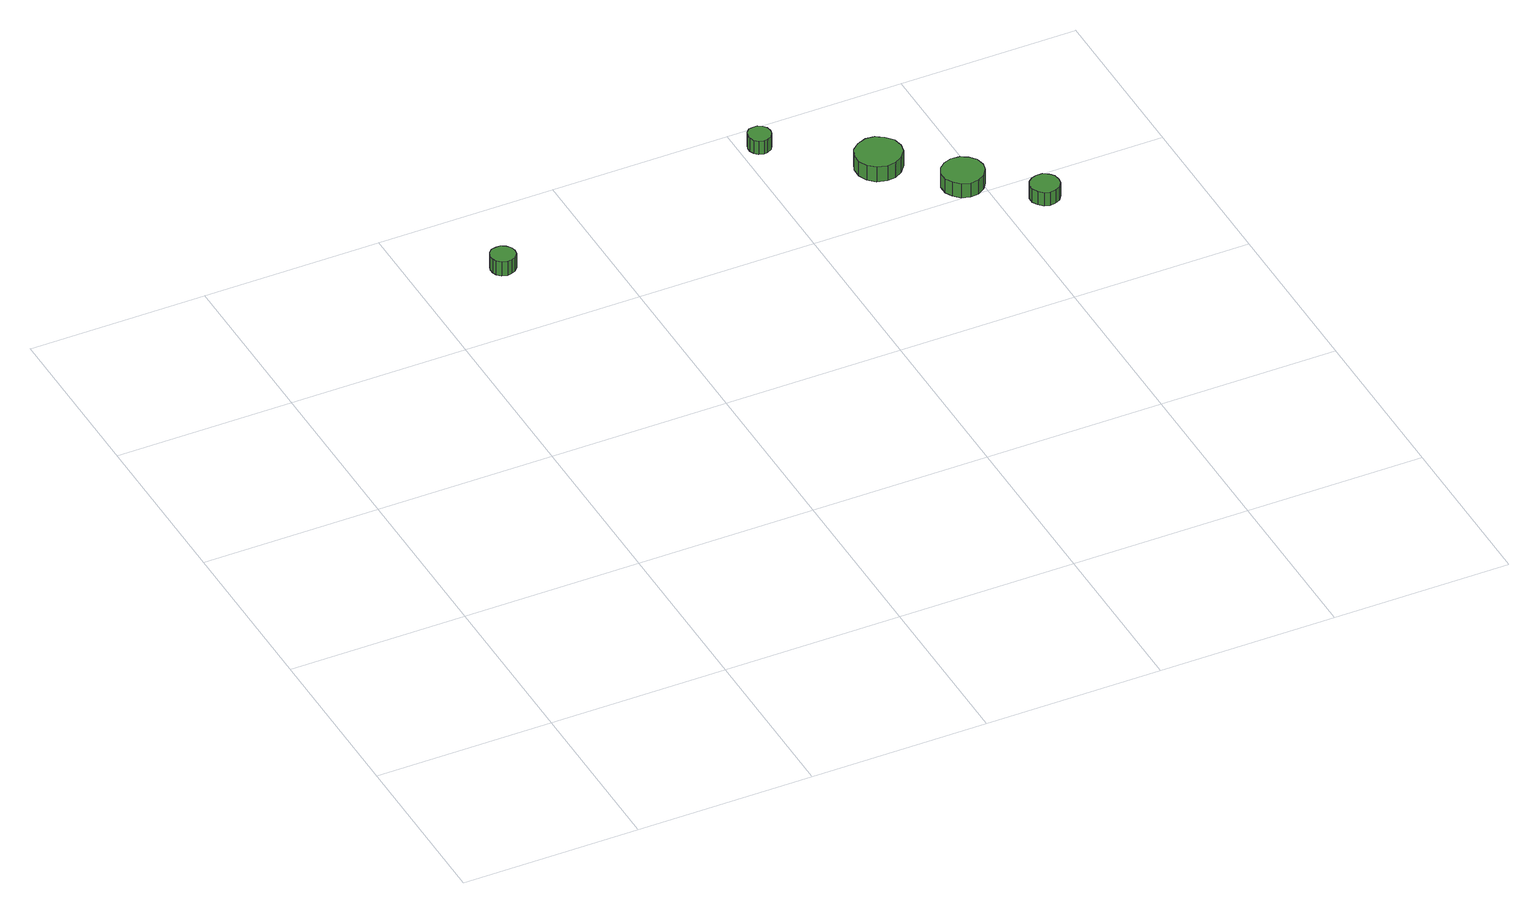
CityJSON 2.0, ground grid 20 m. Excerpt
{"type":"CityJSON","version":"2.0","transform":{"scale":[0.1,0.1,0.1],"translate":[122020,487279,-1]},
"CityObjects":{
"tree1":{"type":"SolitaryVegetationObject","attributes":{"function":"something"}},
"tree2":{"type":"SolitaryVegetationObject","attributes":{"function":"something"},"geometry":[{"type":"MultiSurface","lod":"1","boundaries":[[[0,1,2,3,4,5,6,7,8,9,10,11,12,13,14]],[[15,16,17,18,19,20,21,22,23,24,25,26,27,28,29]],[[0,29,28,1]],[[1,28,27,2]],[[2,27,26,3]],[[3,26,25,4]],[[4,25,24,5]],[[5,24,23,6]],[[6,23,22,7]],[[7,22,21,8]],[[8,21,20,9]],[[9,20,19,10]],[[10,19,18,11]],[[11,18,17,12]],[[12,17,16,13]],[[13,16,15,14]],[[14,15,29,0]]]}]},
"tree3":{"type":"SolitaryVegetationObject","attributes":{"function":"something"}},
"tree4":{"type":"SolitaryVegetationObject","attributes":{"function":"something"},"geometry":[{"type":"MultiSurface","lod":"1","boundaries":[[[30,31,32,33,34,35,36,37,38,39,40,41,42,43,44]],[[45,46,47,48,49,50,51,52,53,54,55,56,57,58,59]],[[30,59,58,31]],[[31,58,57,32]],[[32,57,56,33]],[[33,56,55,34]],[[34,55,54,35]],[[35,54,53,36]],[[36,53,52,37]],[[37,52,51,38]],[[38,51,50,39]],[[39,50,49,40]],[[40,49,48,41]],[[41,48,47,42]],[[42,47,46,43]],[[43,46,45,44]],[[44,45,59,30]]]}]},
"tree5":{"type":"SolitaryVegetationObject","attributes":{"function":"something"},"geometry":[{"type":"MultiSurface","lod":"1","boundaries":[[[60,61,62,63,64,65,66,67,68,69,70,71,72,73,74]],[[75,76,77,78,79,80,81,82,83,84,85,86,87,88,89]],[[60,89,88,61]],[[61,88,87,62]],[[62,87,86,63]],[[63,86,85,64]],[[64,85,84,65]],[[65,84,83,66]],[[66,83,82,67]],[[67,82,81,68]],[[68,81,80,69]],[[69,80,79,70]],[[70,79,78,71]],[[71,78,77,72]],[[72,77,76,73]],[[73,76,75,74]],[[74,75,89,60]]]}]},
"tree6":{"type":"SolitaryVegetationObject","attributes":{"function":"something"},"geometry":[{"type":"MultiSurface","lod":"1","boundaries":[[[90,91,92,93,94,95,96,97,98,99,100,101,102,103,104]],[[105,106,107,108,109,110,111,112,113,114,115,116,117,118,119]],[[90,119,118,91]],[[91,118,117,92]],[[92,117,116,93]],[[93,116,115,94]],[[94,115,114,95]],[[95,114,113,96]],[[96,113,112,97]],[[97,112,111,98]],[[98,111,110,99]],[[99,110,109,100]],[[100,109,108,101]],[[101,108,107,102]],[[102,107,106,103]],[[103,106,105,104]],[[104,105,119,90]]]}]},
"tree7":{"type":"SolitaryVegetationObject","attributes":{"function":"something"},"geometry":[{"type":"MultiSurface","lod":"1","boundaries":[[[120,121,122,123,124,125,126,127,128,129,130,131,132,133,134]],[[135,136,137,138,139,140,141,142,143,144,145,146,147,148,149]],[[120,149,148,121]],[[121,148,147,122]],[[122,147,146,123]],[[123,146,145,124]],[[124,145,144,125]],[[125,144,143,126]],[[126,143,142,127]],[[127,142,141,128]],[[128,141,140,129]],[[129,140,139,130]],[[130,139,138,131]],[[131,138,137,132]],[[132,137,136,133]],[[133,136,135,134]],[[134,135,149,120]]]}]}
},
"vertices":[
[309,705,27],[308,710,27],[304,715,27],[299,718,27],[294,718,27],[288,717,27],[284,713,27],[282,707,27],[282,702,27],[284,697,27],[288,693,27],[294,691,27],[299,692,27],[304,694,27],[308,699,27],[308,699,9],[304,694,9],[299,692,9],[294,691,9],[288,693,9],[284,697,9],[282,702,9],[282,707,9],[284,713,9],[288,717,9],[294,718,9],[299,718,9],[304,715,9],[308,710,9],[309,705,9],
[635,770,25],[634,776,25],[631,780,25],[626,783,25],[621,783,25],[616,782,25],[612,778,25],[610,773,25],[610,768,25],[612,763,25],[616,759,25],[621,757,25],[626,758,25],[631,761,25],[634,765,25],[634,765,8],[631,761,8],[626,758,8],[621,757,8],[616,759,8],[612,763,8],[610,768,8],[610,773,8],[612,778,8],[616,782,8],[621,783,8],[626,783,8],[631,780,8],[634,776,8],[635,770,8],
[743,686,27],[741,697,27],[734,705,27],[725,711,27],[715,712,27],[704,708,27],[696,701,27],[692,692,27],[692,681,27],[696,671,27],[704,664,27],[715,661,27],[725,662,27],[734,667,27],[741,676,27],[741,676,8],[734,667,8],[725,662,8],[715,661,8],[704,664,8],[696,671,8],[692,681,8],[692,692,8],[696,701,8],[704,708,8],[715,712,8],[725,711,8],[734,705,8],[741,697,8],[743,686,8],
[805,621,26],[803,631,26],[797,638,26],[789,643,26],[779,644,26],[770,641,26],[763,635,26],[759,626,26],[759,616,26],[763,608,26],[770,601,26],[779,598,26],[789,599,26],[797,604,26],[803,612,26],[803,612,8],[797,604,8],[789,599,8],[779,598,8],[770,601,8],[763,608,8],[759,616,8],[759,626,8],[763,635,8],[770,641,8],[779,644,8],[789,643,8],[797,638,8],[803,631,8],[805,621,8],
[864,565,25],[863,572,25],[859,577,25],[853,581,25],[846,581,25],[840,579,25],[835,575,25],[832,569,25],[832,562,25],[835,556,25],[840,551,25],[846,549,25],[853,550,25],[859,553,25],[863,559,25],[863,559,8],[859,553,8],[853,550,8],[846,549,8],[840,551,8],[835,556,8],[832,562,8],[832,569,8],[835,575,8],[840,579,8],[846,581,8],[853,581,8],[859,577,8],[863,572,8],[864,565,8]
]}
